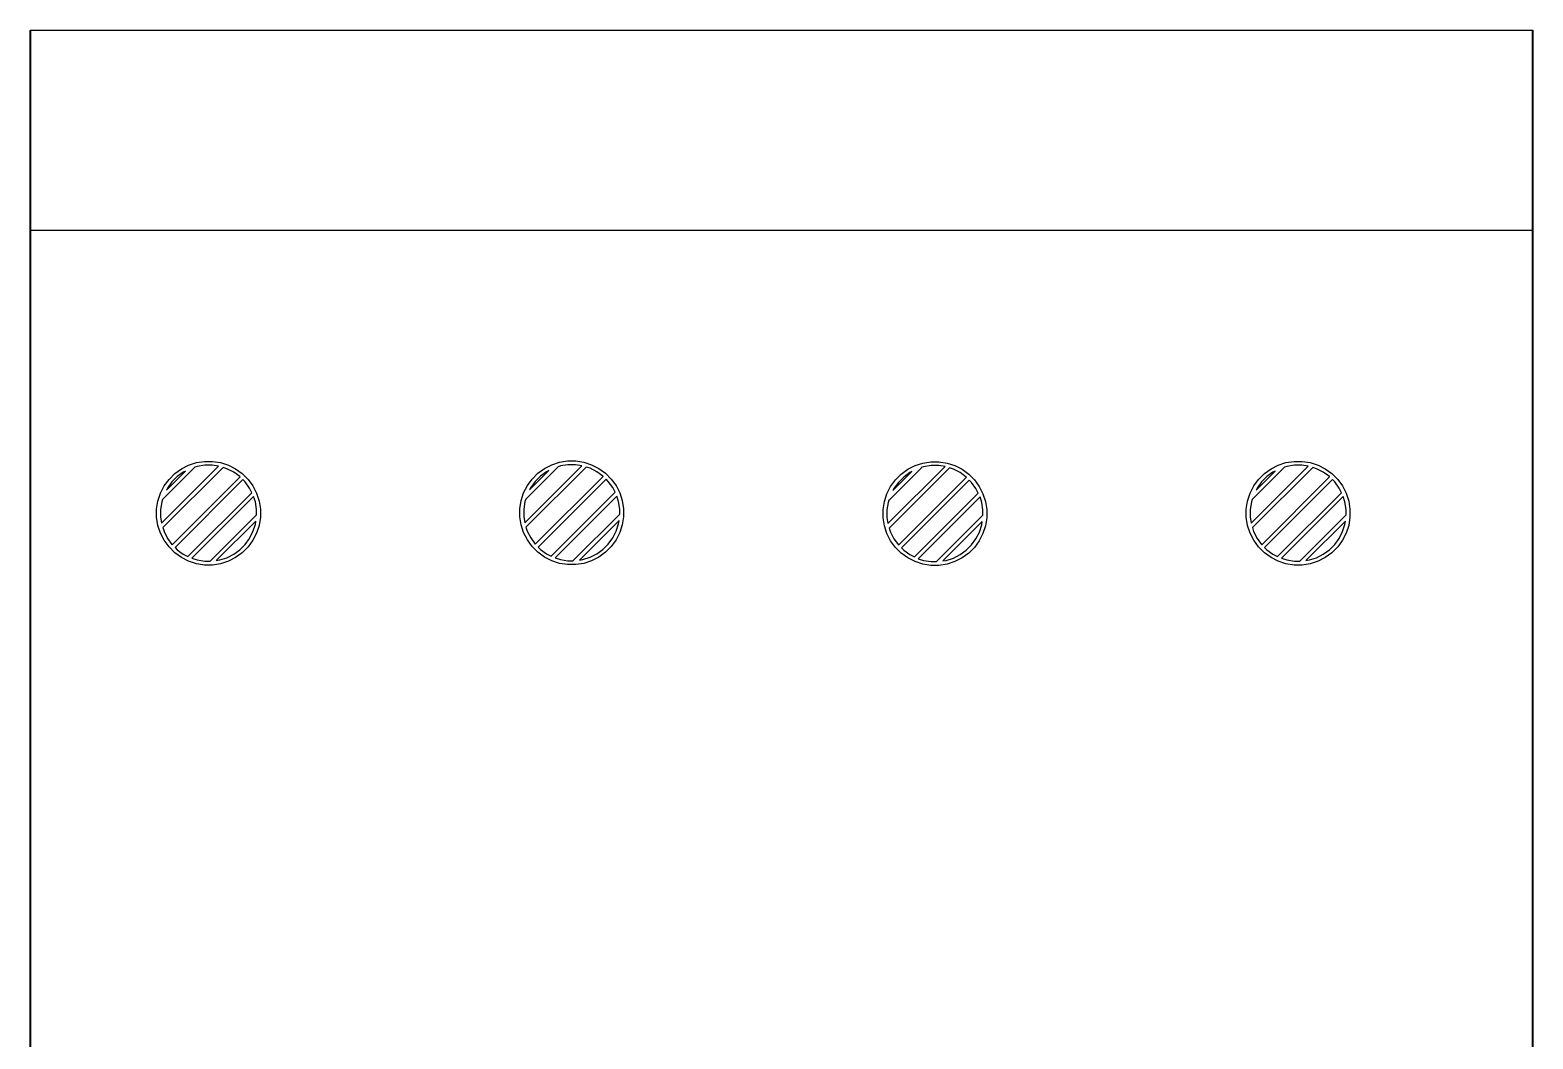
# Model space of a CAD drawing. Header units: inches. Extents: x 0 to 1.78, y -5.06 to 0.
# Drawn here: x 0.001 to 1.776, y -1.192 to 0 of the extents above; entities that cross this region are included whole.
import ezdxf

# ---------------------------------------------------------------- set-up
doc = ezdxf.new("R2010")
doc.units = ezdxf.units.IN
doc.header["$MEASUREMENT"] = 0
doc.layers.add('User.Drawings', color=9, linetype='CONTINUOUS', true_color=0xc2c2c2)

msp = doc.modelspace()

# ---------------------------------------------------------------- linework, layer by layer
at = {"layer": 'User.Drawings', "linetype": 'CONTINUOUS'}
for p, q in [((0.0008, 0.0001), (0.0009, 0.0002)), ((0.0008, 0), (0.0008, 0.0001)), ((0.0008, -5.059), (0.0008, 0)), ((0.0009, 0.0002), (0.001, 0.0002)), ((0.001, 0.0002), (1.7763, 0.0002)), ((1.7763, 0.0002), (1.7764, 0.0002)), ((1.7764, 0.0002), (1.7765, 0.0001)), ((1.7765, 0.0001), (1.7765, 0)), ((1.7765, 0), (1.7765, -5.059)), ((0.0012, -0.0002), (0.0012, -0.2362)), ((1.7761, -0.0002), (0.0012, -0.0002)), ((1.7761, -0.2362), (1.7761, -0.0002)), ((0.0012, -0.2362), (1.7761, -0.2362)), ((0.0012, -0.2366), (0.0012, -4.8224)), ((1.7761, -0.2366), (0.0012, -0.2366)), ((1.7761, -4.8224), (1.7761, -0.2366)), ((0.1796, -0.5182), (0.1882, -0.5138)), ((0.1882, -0.5138), (0.1973, -0.5108)), ((0.1973, -0.5108), (0.2068, -0.5093)), ((0.2072, -0.5138), (0.1984, -0.5152)), ((0.2068, -0.5093), (0.2165, -0.5093)), ((0.2161, -0.5138), (0.2072, -0.5138)), ((0.2236, -0.515), (0.2161, -0.5138)), ((0.2165, -0.5093), (0.226, -0.5108)), ((0.226, -0.5108), (0.2352, -0.5138)), ((0.2352, -0.5138), (0.2437, -0.5182)), ((0.5853, -0.5819), (0.6528, -0.5145)), ((0.6087, -0.5177), (0.6173, -0.5133)), ((0.6173, -0.5133), (0.6264, -0.5103)), ((0.6275, -0.5147), (0.6247, -0.5157)), ((0.6264, -0.5103), (0.636, -0.5088)), ((0.6363, -0.5133), (0.6275, -0.5147)), ((0.636, -0.5088), (0.6456, -0.5088)), ((0.6452, -0.5133), (0.6363, -0.5133)), ((0.6528, -0.5145), (0.6452, -0.5133)), ((0.6456, -0.5088), (0.6551, -0.5103)), ((0.6551, -0.5103), (0.6643, -0.5133)), ((0.6643, -0.5133), (0.6729, -0.5177)), ((1.0378, -0.5187), (1.0464, -0.5143)), ((1.0464, -0.5143), (1.0556, -0.5113)), ((1.0556, -0.5113), (1.0651, -0.5098)), ((1.0655, -0.5143), (1.0566, -0.5157)), ((1.0651, -0.5098), (1.0747, -0.5098)), ((1.0744, -0.5143), (1.0655, -0.5143)), ((1.0819, -0.5155), (1.0744, -0.5143)), ((1.0747, -0.5098), (1.0843, -0.5113)), ((1.0843, -0.5113), (1.0934, -0.5143)), ((1.0934, -0.5143), (1.102, -0.5187)), ((1.467, -0.5182), (1.4756, -0.5138)), ((1.4756, -0.5138), (1.4847, -0.5108)), ((1.4847, -0.5108), (1.4942, -0.5093)), ((1.4946, -0.5138), (1.4858, -0.5152)), ((1.4942, -0.5093), (1.5039, -0.5093)), ((1.5035, -0.5138), (1.4946, -0.5138)), ((1.5111, -0.515), (1.5035, -0.5138)), ((1.5039, -0.5093), (1.5134, -0.5108)), ((1.5134, -0.5108), (1.5226, -0.5138)), ((1.5226, -0.5138), (1.5311, -0.5182)), ((0.1561, -0.5824), (0.2236, -0.515)), ((0.2289, -0.5165), (0.1576, -0.5876)), ((0.1952, -0.5167), (0.1578, -0.5541)), ((0.1593, -0.5384), (0.165, -0.5307)), ((0.1619, -0.5434), (0.1845, -0.5208)), ((0.165, -0.5307), (0.1718, -0.5238)), ((0.1747, -0.5273), (0.1684, -0.5336)), ((0.1687, -0.6078), (0.2489, -0.5276)), ((0.1718, -0.5238), (0.1796, -0.5182)), ((0.2522, -0.5309), (0.1721, -0.6111)), ((0.1819, -0.5221), (0.1747, -0.5273)), ((0.1845, -0.5208), (0.1819, -0.5221)), ((0.1956, -0.5162), (0.1952, -0.5167)), ((0.1984, -0.5152), (0.1956, -0.5162)), ((0.2334, -0.518), (0.2289, -0.5165)), ((0.2414, -0.5221), (0.2334, -0.518)), ((0.2486, -0.5273), (0.2414, -0.5221)), ((0.2437, -0.5182), (0.2515, -0.5238)), ((0.2489, -0.5276), (0.2486, -0.5273)), ((0.2515, -0.5238), (0.2584, -0.5307)), ((0.2549, -0.5336), (0.2522, -0.5309)), ((0.2584, -0.5307), (0.264, -0.5384)), ((0.658, -0.516), (0.5867, -0.5871)), ((0.6243, -0.5162), (0.5869, -0.5536)), ((0.5884, -0.5379), (0.5941, -0.5302)), ((0.591, -0.5429), (0.6136, -0.5203)), ((0.5941, -0.5302), (0.6009, -0.5233)), ((0.6039, -0.5268), (0.5975, -0.5331)), ((0.5978, -0.6073), (0.678, -0.5271)), ((0.6009, -0.5233), (0.6087, -0.5177)), ((0.6814, -0.5304), (0.6012, -0.6106)), ((0.6111, -0.5216), (0.6039, -0.5268)), ((0.6136, -0.5203), (0.6111, -0.5216)), ((0.6247, -0.5157), (0.6243, -0.5162)), ((0.6625, -0.5175), (0.658, -0.516)), ((0.6705, -0.5216), (0.6625, -0.5175)), ((0.6777, -0.5268), (0.6705, -0.5216)), ((0.6729, -0.5177), (0.6807, -0.5233)), ((0.678, -0.5271), (0.6777, -0.5268)), ((0.6807, -0.5233), (0.6875, -0.5302)), ((0.684, -0.5331), (0.6814, -0.5304)), ((0.6875, -0.5302), (0.6932, -0.5379)), ((1.0144, -0.5829), (1.0819, -0.5155)), ((1.0871, -0.517), (1.0159, -0.5881)), ((1.0535, -0.5172), (1.0161, -0.5546)), ((1.0176, -0.5389), (1.0232, -0.5312)), ((1.0201, -0.5439), (1.0427, -0.5213)), ((1.0232, -0.5312), (1.03, -0.5243)), ((1.033, -0.5278), (1.0267, -0.5341)), ((1.027, -0.6083), (1.1072, -0.5281)), ((1.03, -0.5243), (1.0378, -0.5187)), ((1.1105, -0.5314), (1.0303, -0.6116)), ((1.0402, -0.5226), (1.033, -0.5278)), ((1.0427, -0.5213), (1.0402, -0.5226)), ((1.0538, -0.5167), (1.0535, -0.5172)), ((1.0566, -0.5157), (1.0538, -0.5167)), ((1.0917, -0.5185), (1.0871, -0.517)), ((1.0996, -0.5226), (1.0917, -0.5185)), ((1.1069, -0.5278), (1.0996, -0.5226)), ((1.102, -0.5187), (1.1098, -0.5243)), ((1.1072, -0.5281), (1.1069, -0.5278)), ((1.1098, -0.5243), (1.1166, -0.5312)), ((1.1132, -0.5341), (1.1105, -0.5314)), ((1.1166, -0.5312), (1.1223, -0.5389)), ((1.4435, -0.5824), (1.5111, -0.515)), ((1.5163, -0.5165), (1.445, -0.5876)), ((1.4826, -0.5167), (1.4452, -0.5541)), ((1.4467, -0.5384), (1.4524, -0.5307)), ((1.4493, -0.5434), (1.4719, -0.5208)), ((1.4524, -0.5307), (1.4592, -0.5238)), ((1.4621, -0.5273), (1.4558, -0.5336)), ((1.4561, -0.6078), (1.5363, -0.5276)), ((1.4592, -0.5238), (1.467, -0.5182)), ((1.5396, -0.5309), (1.4595, -0.6111)), ((1.4693, -0.5221), (1.4621, -0.5273)), ((1.4719, -0.5208), (1.4693, -0.5221)), ((1.483, -0.5162), (1.4826, -0.5167)), ((1.4858, -0.5152), (1.483, -0.5162)), ((1.5208, -0.518), (1.5163, -0.5165)), ((1.5288, -0.5221), (1.5208, -0.518)), ((1.536, -0.5273), (1.5288, -0.5221)), ((1.5311, -0.5182), (1.5389, -0.5238)), ((1.5363, -0.5276), (1.536, -0.5273)), ((1.5389, -0.5238), (1.5458, -0.5307)), ((1.5423, -0.5336), (1.5396, -0.5309)), ((1.5458, -0.5307), (1.5514, -0.5384)), ((0.1519, -0.5562), (0.1549, -0.547)), ((0.1549, -0.547), (0.1593, -0.5384)), ((0.1632, -0.5408), (0.1619, -0.5434)), ((0.1684, -0.5336), (0.1632, -0.5408)), ((0.1874, -0.6218), (0.2629, -0.5463)), ((0.2601, -0.5408), (0.2549, -0.5336)), ((0.2629, -0.5463), (0.2601, -0.5408)), ((0.264, -0.5384), (0.2684, -0.547)), ((0.2684, -0.547), (0.2714, -0.5562)), ((0.5811, -0.5557), (0.584, -0.5465)), ((0.584, -0.5465), (0.5884, -0.5379)), ((0.5923, -0.5403), (0.591, -0.5429)), ((0.5975, -0.5331), (0.5923, -0.5403)), ((0.6165, -0.6213), (0.692, -0.5458)), ((0.694, -0.5504), (0.6212, -0.6233)), ((0.6893, -0.5403), (0.684, -0.5331)), ((0.692, -0.5458), (0.6893, -0.5403)), ((0.6932, -0.5379), (0.6975, -0.5465)), ((0.6961, -0.5568), (0.694, -0.5504)), ((0.6975, -0.5465), (0.7005, -0.5557)), ((1.0102, -0.5567), (1.0132, -0.5475)), ((1.0132, -0.5475), (1.0176, -0.5389)), ((1.0214, -0.5413), (1.0201, -0.5439)), ((1.0267, -0.5341), (1.0214, -0.5413)), ((1.0456, -0.6223), (1.1212, -0.5468)), ((1.1184, -0.5413), (1.1132, -0.5341)), ((1.1212, -0.5468), (1.1184, -0.5413)), ((1.1223, -0.5389), (1.1267, -0.5475)), ((1.1267, -0.5475), (1.1296, -0.5567)), ((1.4393, -0.5562), (1.4423, -0.547)), ((1.4423, -0.547), (1.4467, -0.5384)), ((1.4506, -0.5408), (1.4493, -0.5434)), ((1.4558, -0.5336), (1.4506, -0.5408)), ((1.4748, -0.6218), (1.5503, -0.5463)), ((1.5475, -0.5408), (1.5423, -0.5336)), ((1.5503, -0.5463), (1.5475, -0.5408)), ((1.5514, -0.5384), (1.5558, -0.547)), ((1.5558, -0.547), (1.5588, -0.5562)), ((0.1504, -0.5657), (0.1519, -0.5562)), ((0.1504, -0.5661), (0.1504, -0.5657)), ((0.1504, -0.5754), (0.1504, -0.5661)), ((0.1564, -0.5573), (0.155, -0.5661)), ((0.155, -0.5661), (0.155, -0.575)), ((0.1573, -0.5545), (0.1564, -0.5573)), ((0.1578, -0.5541), (0.1573, -0.5545)), ((0.2649, -0.5509), (0.1921, -0.6238)), ((0.267, -0.5573), (0.2649, -0.5509)), ((0.2683, -0.5661), (0.267, -0.5573)), ((0.2683, -0.5723), (0.2683, -0.5661)), ((0.2714, -0.5562), (0.2729, -0.5657)), ((0.2729, -0.5657), (0.2729, -0.5754)), ((0.5796, -0.5652), (0.5811, -0.5557)), ((0.5796, -0.5656), (0.5796, -0.5652)), ((0.5796, -0.5749), (0.5796, -0.5656)), ((0.5855, -0.5568), (0.5841, -0.5656)), ((0.5841, -0.5656), (0.5841, -0.5745)), ((0.5864, -0.554), (0.5855, -0.5568)), ((0.5869, -0.5536), (0.5864, -0.554)), ((0.6975, -0.5656), (0.6961, -0.5568)), ((0.6975, -0.5718), (0.6975, -0.5656)), ((0.7005, -0.5557), (0.702, -0.5652)), ((0.702, -0.5652), (0.702, -0.5749)), ((1.0087, -0.5662), (1.0102, -0.5567)), ((1.0087, -0.5666), (1.0087, -0.5662)), ((1.0087, -0.5759), (1.0087, -0.5666)), ((1.0146, -0.5578), (1.0132, -0.5666)), ((1.0132, -0.5666), (1.0132, -0.5755)), ((1.0155, -0.555), (1.0146, -0.5578)), ((1.0161, -0.5546), (1.0155, -0.555)), ((1.1232, -0.5514), (1.0503, -0.6243)), ((1.1252, -0.5578), (1.1232, -0.5514)), ((1.1266, -0.5666), (1.1252, -0.5578)), ((1.1266, -0.5728), (1.1266, -0.5666)), ((1.1296, -0.5567), (1.1311, -0.5662)), ((1.1311, -0.5662), (1.1311, -0.5759)), ((1.4378, -0.5657), (1.4393, -0.5562)), ((1.4378, -0.5661), (1.4378, -0.5657)), ((1.4378, -0.5754), (1.4378, -0.5661)), ((1.4438, -0.5573), (1.4424, -0.5661)), ((1.4424, -0.5661), (1.4424, -0.575)), ((1.4447, -0.5545), (1.4438, -0.5573)), ((1.4452, -0.5541), (1.4447, -0.5545)), ((1.5523, -0.5509), (1.4795, -0.6238)), ((1.5544, -0.5573), (1.5523, -0.5509)), ((1.5557, -0.5661), (1.5544, -0.5573)), ((1.5557, -0.5723), (1.5557, -0.5661)), ((1.5588, -0.5562), (1.5603, -0.5657)), ((1.5603, -0.5657), (1.5603, -0.5754)), ((0.1519, -0.5849), (0.1504, -0.5754)), ((0.1549, -0.594), (0.1519, -0.5849)), ((0.155, -0.575), (0.1561, -0.5824)), ((0.2135, -0.6271), (0.2683, -0.5724)), ((0.2676, -0.5798), (0.2209, -0.6265)), ((0.2642, -0.5923), (0.267, -0.5838)), ((0.267, -0.5838), (0.2676, -0.5798)), ((0.2683, -0.5724), (0.2683, -0.5723)), ((0.2714, -0.5849), (0.2684, -0.594)), ((0.2729, -0.5754), (0.2714, -0.5849)), ((0.5811, -0.5844), (0.5796, -0.5749)), ((0.584, -0.5935), (0.5811, -0.5844)), ((0.5841, -0.5745), (0.5853, -0.5819)), ((0.6427, -0.6266), (0.6974, -0.5719)), ((0.6967, -0.5793), (0.65, -0.626)), ((0.6933, -0.5918), (0.6961, -0.5833)), ((0.6961, -0.5833), (0.6967, -0.5793)), ((0.6974, -0.5719), (0.6975, -0.5718)), ((0.7005, -0.5844), (0.6975, -0.5935)), ((0.702, -0.5749), (0.7005, -0.5844)), ((1.0102, -0.5854), (1.0087, -0.5759)), ((1.0132, -0.5945), (1.0102, -0.5854)), ((1.0132, -0.5755), (1.0144, -0.5829)), ((1.0718, -0.6276), (1.1265, -0.5729)), ((1.1259, -0.5803), (1.0791, -0.627)), ((1.1225, -0.5928), (1.1252, -0.5843)), ((1.1252, -0.5843), (1.1259, -0.5803)), ((1.1265, -0.5729), (1.1266, -0.5728)), ((1.1296, -0.5854), (1.1267, -0.5945)), ((1.1311, -0.5759), (1.1296, -0.5854)), ((1.4393, -0.5849), (1.4378, -0.5754)), ((1.4423, -0.594), (1.4393, -0.5849)), ((1.4424, -0.575), (1.4435, -0.5824)), ((1.5009, -0.6271), (1.5557, -0.5724)), ((1.555, -0.5798), (1.5083, -0.6265)), ((1.5516, -0.5923), (1.5544, -0.5838)), ((1.5544, -0.5838), (1.555, -0.5798)), ((1.5557, -0.5724), (1.5557, -0.5723)), ((1.5588, -0.5849), (1.5558, -0.594)), ((1.5603, -0.5754), (1.5588, -0.5849)), ((0.1593, -0.6026), (0.1549, -0.594)), ((0.1576, -0.5876), (0.1591, -0.5923)), ((0.1591, -0.5923), (0.1632, -0.6003)), ((0.165, -0.6104), (0.1593, -0.6026)), ((0.1632, -0.6003), (0.1684, -0.6075)), ((0.2549, -0.6075), (0.2601, -0.6003)), ((0.264, -0.6026), (0.2584, -0.6104)), ((0.2601, -0.6003), (0.2642, -0.5923)), ((0.2684, -0.594), (0.264, -0.6026)), ((0.5884, -0.6021), (0.584, -0.5935)), ((0.5867, -0.5871), (0.5882, -0.5918)), ((0.5882, -0.5918), (0.5923, -0.5998)), ((0.5941, -0.6099), (0.5884, -0.6021)), ((0.5923, -0.5998), (0.5975, -0.607)), ((0.684, -0.607), (0.6893, -0.5998)), ((0.6932, -0.6021), (0.6875, -0.6099)), ((0.6893, -0.5998), (0.6933, -0.5918)), ((0.6975, -0.5935), (0.6932, -0.6021)), ((1.0176, -0.6031), (1.0132, -0.5945)), ((1.0159, -0.5881), (1.0174, -0.5928)), ((1.0174, -0.5928), (1.0214, -0.6008)), ((1.0232, -0.6109), (1.0176, -0.6031)), ((1.0214, -0.6008), (1.0267, -0.608)), ((1.1132, -0.608), (1.1184, -0.6008)), ((1.1223, -0.6031), (1.1166, -0.6109)), ((1.1184, -0.6008), (1.1225, -0.5928)), ((1.1267, -0.5945), (1.1223, -0.6031)), ((1.4467, -0.6026), (1.4423, -0.594)), ((1.445, -0.5876), (1.4465, -0.5923)), ((1.4465, -0.5923), (1.4506, -0.6003)), ((1.4524, -0.6104), (1.4467, -0.6026)), ((1.4506, -0.6003), (1.4558, -0.6075)), ((1.5423, -0.6075), (1.5475, -0.6003)), ((1.5514, -0.6026), (1.5458, -0.6104)), ((1.5475, -0.6003), (1.5516, -0.5923)), ((1.5558, -0.594), (1.5514, -0.6026)), ((0.1718, -0.6172), (0.165, -0.6104)), ((0.1684, -0.6075), (0.1687, -0.6078)), ((0.1796, -0.6229), (0.1718, -0.6172)), ((0.1721, -0.6111), (0.1747, -0.6138)), ((0.1747, -0.6138), (0.1819, -0.619)), ((0.1819, -0.619), (0.1874, -0.6218)), ((0.2334, -0.6231), (0.2414, -0.619)), ((0.2414, -0.619), (0.2486, -0.6138)), ((0.2515, -0.6172), (0.2437, -0.6229)), ((0.2486, -0.6138), (0.2549, -0.6075)), ((0.2584, -0.6104), (0.2515, -0.6172)), ((0.6009, -0.6167), (0.5941, -0.6099)), ((0.5975, -0.607), (0.5978, -0.6073)), ((0.6087, -0.6224), (0.6009, -0.6167)), ((0.6012, -0.6106), (0.6039, -0.6133)), ((0.6039, -0.6133), (0.6111, -0.6185)), ((0.6111, -0.6185), (0.6165, -0.6213)), ((0.6625, -0.6226), (0.6705, -0.6185)), ((0.6705, -0.6185), (0.6777, -0.6133)), ((0.6807, -0.6167), (0.6729, -0.6224)), ((0.6777, -0.6133), (0.684, -0.607)), ((0.6875, -0.6099), (0.6807, -0.6167)), ((1.03, -0.6177), (1.0232, -0.6109)), ((1.0267, -0.608), (1.027, -0.6083)), ((1.0378, -0.6234), (1.03, -0.6177)), ((1.0303, -0.6116), (1.033, -0.6143)), ((1.033, -0.6143), (1.0402, -0.6195)), ((1.0402, -0.6195), (1.0456, -0.6223)), ((1.0917, -0.6236), (1.0996, -0.6195)), ((1.0996, -0.6195), (1.1069, -0.6143)), ((1.1098, -0.6177), (1.102, -0.6234)), ((1.1069, -0.6143), (1.1132, -0.608)), ((1.1166, -0.6109), (1.1098, -0.6177)), ((1.4592, -0.6172), (1.4524, -0.6104)), ((1.4558, -0.6075), (1.4561, -0.6078)), ((1.467, -0.6229), (1.4592, -0.6172)), ((1.4595, -0.6111), (1.4621, -0.6138)), ((1.4621, -0.6138), (1.4693, -0.619)), ((1.4693, -0.619), (1.4748, -0.6218)), ((1.5208, -0.6231), (1.5288, -0.619)), ((1.5288, -0.619), (1.536, -0.6138)), ((1.5389, -0.6172), (1.5311, -0.6229)), ((1.536, -0.6138), (1.5423, -0.6075)), ((1.5458, -0.6104), (1.5389, -0.6172)), ((0.1882, -0.6273), (0.1796, -0.6229)), ((0.1973, -0.6303), (0.1882, -0.6273)), ((0.1921, -0.6238), (0.1984, -0.6258)), ((0.2068, -0.6318), (0.1973, -0.6303)), ((0.1984, -0.6258), (0.2072, -0.6272)), ((0.2165, -0.6318), (0.2068, -0.6318)), ((0.2072, -0.6272), (0.2135, -0.6272)), ((0.2135, -0.6272), (0.2135, -0.6271)), ((0.226, -0.6303), (0.2165, -0.6318)), ((0.2209, -0.6265), (0.2249, -0.6258)), ((0.2249, -0.6258), (0.2334, -0.6231)), ((0.2352, -0.6273), (0.226, -0.6303)), ((0.2437, -0.6229), (0.2352, -0.6273)), ((0.6173, -0.6268), (0.6087, -0.6224)), ((0.6264, -0.6298), (0.6173, -0.6268)), ((0.6212, -0.6233), (0.6275, -0.6253)), ((0.636, -0.6313), (0.6264, -0.6298)), ((0.6275, -0.6253), (0.6363, -0.6267)), ((0.6456, -0.6313), (0.636, -0.6313)), ((0.6363, -0.6267), (0.6426, -0.6267)), ((0.6426, -0.6267), (0.6427, -0.6266)), ((0.6551, -0.6298), (0.6456, -0.6313)), ((0.65, -0.626), (0.6541, -0.6253)), ((0.6541, -0.6253), (0.6625, -0.6226)), ((0.6643, -0.6268), (0.6551, -0.6298)), ((0.6729, -0.6224), (0.6643, -0.6268)), ((1.0464, -0.6278), (1.0378, -0.6234)), ((1.0556, -0.6308), (1.0464, -0.6278)), ((1.0503, -0.6243), (1.0566, -0.6263)), ((1.0651, -0.6323), (1.0556, -0.6308)), ((1.0566, -0.6263), (1.0655, -0.6277)), ((1.0747, -0.6323), (1.0651, -0.6323)), ((1.0655, -0.6277), (1.0717, -0.6277)), ((1.0717, -0.6277), (1.0718, -0.6276)), ((1.0843, -0.6308), (1.0747, -0.6323)), ((1.0791, -0.627), (1.0832, -0.6263)), ((1.0832, -0.6263), (1.0917, -0.6236)), ((1.0934, -0.6278), (1.0843, -0.6308)), ((1.102, -0.6234), (1.0934, -0.6278)), ((1.4756, -0.6273), (1.467, -0.6229)), ((1.4847, -0.6303), (1.4756, -0.6273)), ((1.4795, -0.6238), (1.4858, -0.6258)), ((1.4942, -0.6318), (1.4847, -0.6303)), ((1.4858, -0.6258), (1.4946, -0.6272)), ((1.5039, -0.6318), (1.4942, -0.6318)), ((1.4946, -0.6272), (1.5009, -0.6272)), ((1.5009, -0.6272), (1.5009, -0.6271)), ((1.5134, -0.6303), (1.5039, -0.6318)), ((1.5083, -0.6265), (1.5123, -0.6258)), ((1.5123, -0.6258), (1.5208, -0.6231)), ((1.5226, -0.6273), (1.5134, -0.6303)), ((1.5311, -0.6229), (1.5226, -0.6273))]:
    msp.add_line(p, q, dxfattribs=at)

doc.saveas('drawing.dxf')
